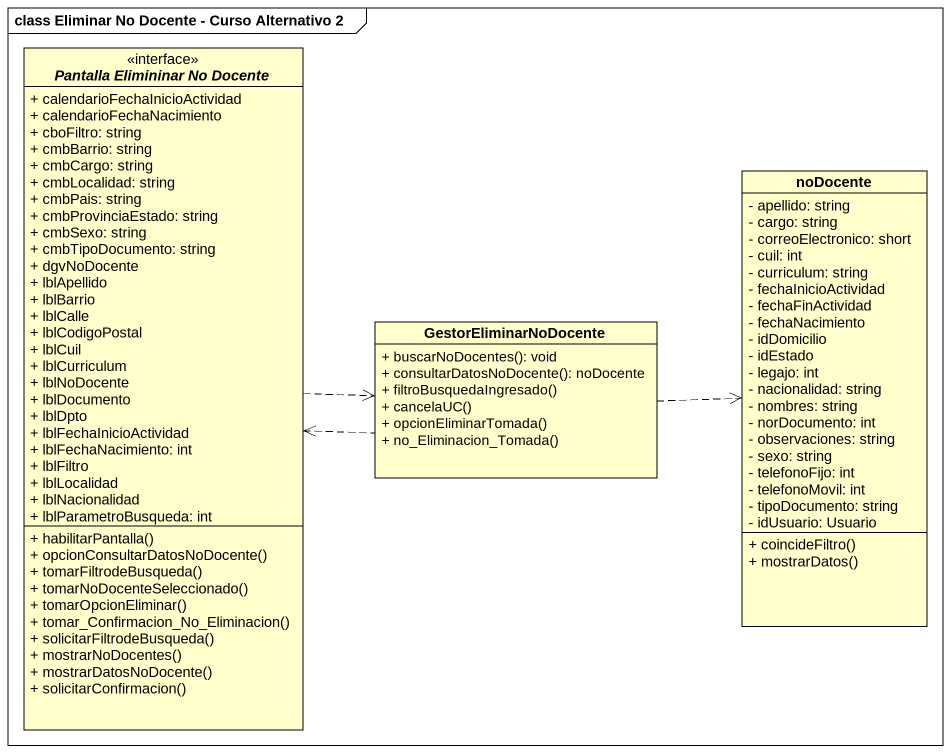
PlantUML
@startuml
mainframe class Eliminar No Docente - Curso Alternativo 2
hide circle
hide empty members
skinparam classAttributeIconSize 0
interface "Pantalla Elimininar No Docente" as Pantalla_Elimininar_No <<interface>> {
  + calendarioFechaInicioActividad
  + calendarioFechaNacimiento
  + cboFiltro: string
  + cmbBarrio: string
  + cmbCargo: string
  + cmbLocalidad: string
  + cmbPais: string
  + cmbProvinciaEstado: string
  + cmbSexo: string
  + cmbTipoDocumento: string
  + dgvNoDocente
  + lblApellido
  + lblBarrio
  + lblCalle
  + lblCodigoPostal
  + lblCuil
  + lblCurriculum
  + lblNoDocente
  + lblDocumento
  + lblDpto
  + lblFechaInicioActividad
  + lblFechaNacimiento: int
  + lblFiltro
  + lblLocalidad
  + lblNacionalidad
  + lblParametroBusqueda: int
  + habilitarPantalla()
  + opcionConsultarDatosNoDocente()
  + tomarFiltrodeBusqueda()
  + tomarNoDocenteSeleccionado()
  + tomarOpcionEliminar()
  + tomar_Confirmacion_No_Eliminacion()
  + solicitarFiltrodeBusqueda()
  + mostrarNoDocentes()
  + mostrarDatosNoDocente()
  + solicitarConfirmacion()
}
class noDocente {
  - apellido: string
  - cargo: string
  - correoElectronico: short
  - cuil: int
  - curriculum: string
  - fechaInicioActividad
  - fechaFinActividad
  - fechaNacimiento
  - idDomicilio
  - idEstado
  - legajo: int
  - nacionalidad: string
  - nombres: string
  - norDocumento: int
  - observaciones: string
  - sexo: string
  - telefonoFijo: int
  - telefonoMovil: int
  - tipoDocumento: string
  - idUsuario: Usuario
  + coincideFiltro()
  + mostrarDatos()
}
class GestorEliminarNoDocente {
  + buscarNoDocentes(): void
  + consultarDatosNoDocente(): noDocente
  + filtroBusquedaIngresado()
  + cancelaUC()
  + opcionEliminarTomada()
  + no_Eliminacion_Tomada()
}
Pantalla_Elimininar_No <.right. GestorEliminarNoDocente
Pantalla_Elimininar_No .right.> GestorEliminarNoDocente
GestorEliminarNoDocente .right.> noDocente
@enduml
